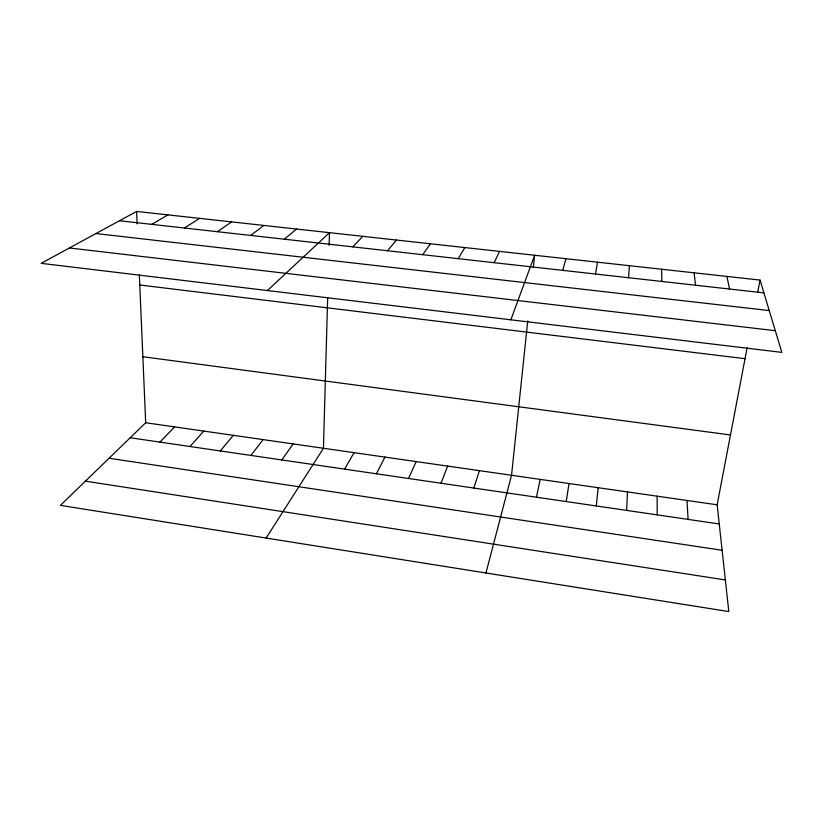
<?xml version="1.0" encoding="UTF-8"?>
<svg xmlns="http://www.w3.org/2000/svg" width="823" height="823" viewBox="0 0 823 823"><rect width="100%" height="100%" fill="white"/><g stroke="black" fill="none" stroke-linecap="round" stroke-linejoin="round"><path stroke-width="1.23" d="M327.667 297.998L323.439 448.268L266.117 538.057M329.138 245.429L329.498 232.672L267.413 290.54M626.612 510.404L627.496 491.917M628.515 277.721L629.41 265.695M596.284 505.97L598.136 487.7M527.749 320.785L511.546 475.272L485.951 572.983M533.325 267.691L534.631 255.253L510.867 319.808M566.234 501.567L569.022 483.523M595.492 274.028L597.519 262.177M139.334 274.851L145.692 422.744L60.408 505.373L728.808 611.571L717.152 504.797L747.14 347.687M757.726 292.227L760.04 280.077L136.608 211.429L41.15 263.339L781.85 352.388L760.04 280.077M536.452 497.205L540.155 479.377M562.788 270.366L565.926 258.7M473.811 488.039L479.439 470.663M441.025 483.245L447.64 466.096M408.558 478.492L416.14 461.569M494.109 262.681L499.54 251.396M376.42 473.791L384.948 457.094M344.58 469.131L354.044 452.66M458.205 258.659L464.82 247.569M281.847 459.954L293.122 443.906M422.693 254.688L430.46 243.783M250.933 455.428L263.082 439.595M220.307 450.942L233.321 435.326M387.551 250.758L396.46 240.038M189.979 446.508L203.847 431.087M352.789 246.869L362.809 236.335M159.94 442.116L174.63 426.9M284.367 239.205L296.537 229.041M250.696 235.44L263.895 225.44M217.375 231.705L231.592 221.891M184.393 228.022L199.619 218.362M151.761 224.37L167.954 214.875M119.458 220.749L763.898 292.875M95.921 233.547L769.238 310.569M69.41 247.97L775.307 330.702M139.766 284.984L745.041 358.694M142.852 356.729L730.485 434.966M145.692 422.744L717.152 504.797M130.188 437.764L719.24 523.953M109.047 458.246L722.11 550.268M85.397 481.157L725.351 579.937M726.915 276.425L729.548 289.027M694.098 272.814L695.538 285.221M687.01 500.466L688.09 519.395M136.608 211.429L137.143 223.907M661.599 269.234L661.857 281.456M657.124 496.176L657.207 514.879"/></g></svg>
